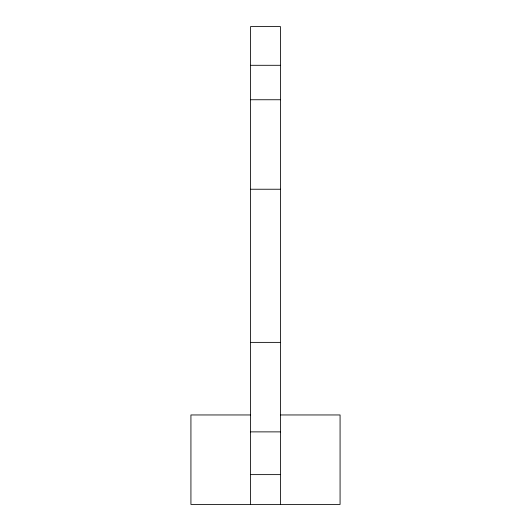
<?xml version="1.0" encoding="UTF-8"?>
<svg xmlns="http://www.w3.org/2000/svg" width="531" height="531" viewBox="0 0 531 531"><rect width="100%" height="100%" fill="white"/><g stroke="black" fill="none" stroke-linecap="round" stroke-linejoin="round"><path stroke-width="0.8" d="M250.586 65.3L280.414 65.3M250.586 99.748L280.414 99.748M250.586 189.235L280.414 189.235M250.586 342.382L280.414 342.382M250.586 414.957L190.928 414.957L190.928 504.45L340.072 504.45L340.072 414.957L280.414 414.957M250.586 431.876L280.414 431.876M250.586 474.621L280.414 474.621M280.414 504.45L280.414 26.55L250.586 26.55L250.586 504.45"/></g></svg>
